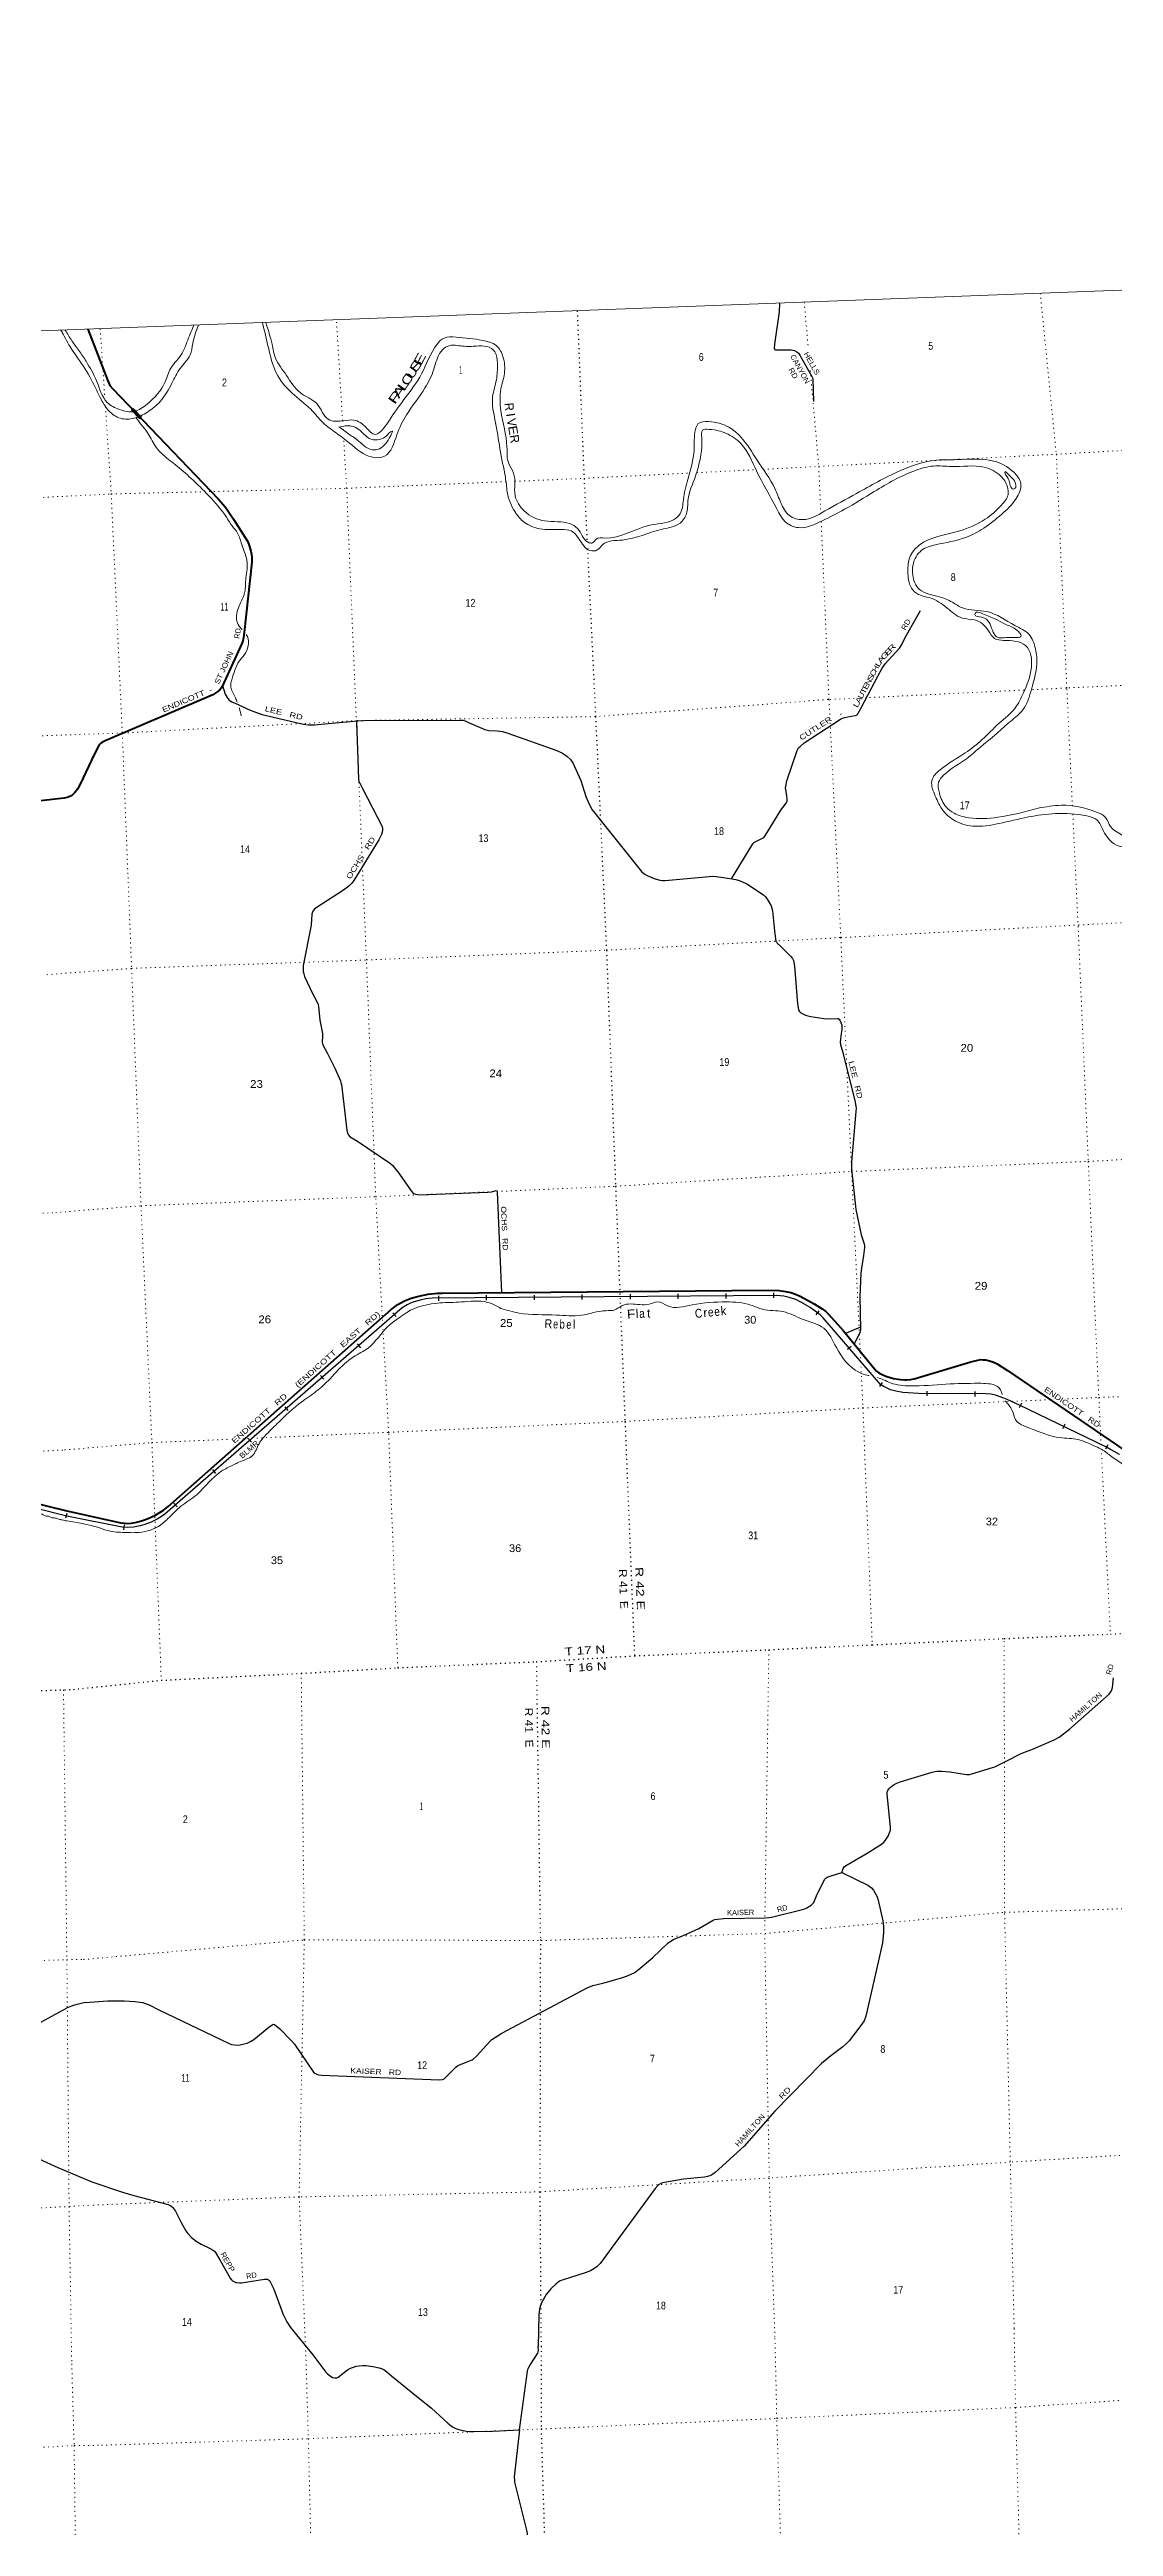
# Model space of a CAD drawing. Header units: feet. Extents: x 751810 to 1010326, y -353855 to -161247.
# Drawn here: x 846344 to 870299, y -217042 to -161247 of the extents above; entities that cross this region are included whole.
import ezdxf
from ezdxf.enums import TextEntityAlignment as Align

# ---------------------------------------------------------------- set-up
doc = ezdxf.new("R2010")
doc.units = ezdxf.units.FT
doc.header["$LTSCALE"] = 70
doc.linetypes.add('DOTTED', pattern=[1.5, 0.3, -1.2])
for name, color, linetype, lineweight in [('26', 7, 'Continuous', 40), ('29', 7, 'Continuous', 25), ('34', 7, 'Continuous', 25), ('39', 7, 'Continuous', 13), ('4', 7, 'Continuous', 13), ('6', 7, 'DOTTED', 25), ('61', 7, 'Continuous', 13), ('7', 7, 'DOTTED', 13)]:
    doc.layers.add(name, color=color, linetype=linetype, lineweight=lineweight)
for name, color, linetype in [('27', 7, 'Continuous'), ('30', 7, 'Continuous'), ('41', 7, 'Continuous')]:
    doc.layers.add(name, color=color, linetype=linetype)

msp = doc.modelspace()

# ---------------------------------------------------------------- hatches: boundary and pattern name
at = {"layer": '61'}
msp.add_hatch(color=256, dxfattribs=at).paths.add_polyline_path([(848201.6, -169368.67), (848226.16, -169345.16), (848400.28, -169526.96), (848375.72, -169550.48)])

# ---------------------------------------------------------------- linework, layer by layer
at = {"layer": '26'}
for points in [[(847202.38, -167547.39), (847655.02, -168710.6), (847703.17, -168811.07), (847765.49, -168888.76), (850137.32, -171365.18), (850300.39, -171550.99), (850349.78, -171620.32), (850483.55, -171826.5), (850797.21, -172323.56), (850828.19, -172394.73), (850845.74, -172441.58), (850875.48, -172545.51), (850889.63, -172614.32), (850898.41, -172693.37), (850900.76, -172796.08), (850728.3, -174376.89), (850712.6, -174492.53), (850692.12, -174571.58), (850671.16, -174627.23), (850230.15, -175596.12), (850207.86, -175632.92), (850175.67, -175668.06), (850111.19, -175722.45), (850017.67, -175782.24), (849865.79, -175852.59), (847597.58, -176815.15), (847517.37, -176855.29), (847491.03, -176875.78), (847463.23, -176911.97), (847353.44, -177108.36), (847036.58, -177797.63), (846971.66, -177907.85), (846916.22, -177982.42), (846863.4, -178033.75), (846834.87, -178057.9), (846799.03, -178074.74), (846739.77, -178098.89), (846673.21, -178112.8), (846139.06, -178173.32)], [(846732.02, -194165.65), (847945.58, -194430.75), (848031.64, -194444.27), (848102.3, -194447.35), (848181.16, -194442.22), (848273.33, -194427.88), (848359.36, -194407.38), (848413.63, -194389.97), (848502.73, -194360.24), (848595.92, -194322.21), (848711.65, -194268.02), (848815.09, -194209.61), (848900.09, -194153.25), (849014.7, -194069.27), (854035.58, -189630.61), (854182.48, -189519.38), (854334.27, -189433.57), (854485.62, -189371.82), (854659.15, -189327.96), (854870.68, -189281.64), (855082.29, -189262.12), (855186.11, -189257.05), (862527.61, -189194.54), (862770.7, -189201.71), (862916.77, -189222.9), (863036.97, -189242.7), (863102.51, -189267.3), (863245.08, -189328.59), (863560.22, -189499.33), (863741.56, -189611.61), (863819.39, -189673.09), (863873.69, -189722.51), (864220.6, -190109.29), (864918.12, -190965.23), (864967.22, -191014.31), (865017.61, -191052.39), (865077.84, -191085.92), (865177.37, -191130.27), (865268.71, -191161.87), (865345.32, -191183.56), (865507.8, -191207.89), (865600.56, -191216.13), (865644.36, -191216.35), (865726.29, -191208.15), (865812.48, -191189.81), (867091.66, -190806.56), (867248.13, -190771.61), (867312.66, -190758.3), (867366.93, -190759.32), (867423.27, -190762.39), (867477.53, -190775.71), (867558.45, -190797.24), (867623.04, -190824.33), (867677.25, -190850.52), (867914.39, -191002.21), (870555.57, -192805.65)], [(843826.69, -193450.96), (846732.02, -194165.65)]]:
    msp.add_lwpolyline(points, dxfattribs=at)
at = {"layer": '29'}
for p, q in [((864600.46, -190025.16), (864268.82, -190168.46)), ((846527.18, -208957.02), (847293.59, -209279.04))]:
    msp.add_line(p, q, dxfattribs=at)
for points in [[(862778.76, -166962.3), (862771.7, -167157.82), (862664.42, -167883.54), (862659.7, -167972.51), (862664.01, -167998.37), (862680.06, -168011.83), (862802.36, -168012.28), (863040.94, -168013.46), (863079.71, -168017.77), (863114.18, -168026.39), (863172.33, -168054.41), (863208.95, -168088.89), (863238.46, -168129.4), (863508.34, -168614.78), (863521.27, -168644.95), (863526.95, -168674.56), (863549, -169177.48)], [(861700.24, -179927.4), (862181.13, -179141.29), (862203.95, -179113.09), (862220.19, -179101.23), (862320.27, -179052.31), (862414.36, -179003.65), (862433.47, -178990.87), (862449.57, -178969.38), (862499.35, -178884.87), (862811.99, -178380.74), (862930.08, -178221.31), (862943.5, -178195.8), (862949.21, -178172.89), (862952.9, -178128.65), (862948.44, -178064.08), (862919.73, -177912.2), (862916.66, -177876.16), (862920.68, -177837.21), (862945.45, -177721.54), (863174.14, -177039.84), (863209.26, -176977.67), (863241.47, -176942.75), (863334.86, -176865.18), (864151.49, -176330.33), (864200.39, -176307.54), (864250.81, -176291.39), (864319.36, -176277.9), (864482.52, -176250.28), (864511.2, -176239.01), (864527.3, -176228.25), (864543.41, -176212.15), (864554.24, -176194.59), (864615.32, -176078.92), (864996.8, -175362), (865093.15, -175182.23), (865159.48, -175082.65), (865481.61, -174728.09), (865534.95, -174652.03), (865610.08, -174491.37), (865956.24, -173882.91)], [(850241.43, -175571.34), (850299.95, -175764.9), (850340.22, -175845.48), (850387.68, -175899.43), (850447.59, -175939.49), (850588.58, -176001.1), (850795.21, -176096.46), (850920.05, -176151.69), (851129.47, -176222.27), (851798.07, -176381.77)], [(851798.07, -176381.77), (852065.32, -176445.52), (852173.67, -176455.22), (852313.26, -176455.22), (852617.89, -176430.32), (853284.55, -176365.55), (853424.61, -176358.52), (855595.05, -176350.54), (855652.66, -176355.82), (855698.29, -176369.25), (855777.83, -176404.66), (856146.59, -176559.96), (856234.66, -176583.32), (856421.5, -176592.91), (856543.88, -176611), (856666.47, -176648.22), (857765.77, -177033.32), (857891.45, -177094.5), (857988.09, -177164.33), (858076.67, -177242.23), (858128.91, -177315.03), (858308.59, -177709.96), (858418.57, -178069.77), (858492.75, -178244.14), (858564.01, -178369.51), (859675.32, -179759.9), (859732.95, -179812.8), (859800.06, -179855.78), (859954.88, -179918.45), (860087.29, -179957.85), (860146.35, -179968.6), (860203.59, -179967.54), (861199.61, -179871.57), (861276.48, -179869.21), (861351.64, -179871.9), (861517.36, -179895.33), (861797.26, -179944.42), (861875.1, -179965.91), (861948.67, -179994.53), (862044.22, -180041.12), (862418.62, -180289.49), (862460.3, -180325.84), (862489.83, -180360.76), (862540.83, -180444.02), (862589.15, -180538.04), (862622.89, -180651.04), (862670.66, -181100.38), (862687.13, -181279.38), (862699.22, -181327.74), (862709.96, -181347.89), (862730.08, -181373.4), (862804.12, -181447.02), (863032.58, -181674.43), (863073.68, -181722.59), (863092.47, -181768.25), (863118.3, -181892.23), (863181.53, -182739.98), (863205.23, -182868.19), (863217.31, -182896.4), (863231.39, -182917.1), (863258.92, -182942.06), (863289.79, -182960.87), (863365.13, -182995.64), (863415.95, -183014.59), (863481.72, -183032.04), (863774.32, -183072.33), (863843.82, -183078.55), (864084.37, -183073.68), (864100.32, -183076.89), (864123.29, -183091.13), (864139.4, -183109.94), (864164.31, -183164.67), (864179.67, -183222.75), (864179.67, -183322.14), (864171.16, -183412.3), (864147.62, -183606.88), (864152.82, -183657.9), (864200.8, -183814.08), (864473.81, -184920.32), (864499.11, -185049.28), (864504.48, -185092.26), (864500.66, -185167.03), (864400.55, -186312.51), (864399.79, -186462.16), (864497.31, -187376.42), (864616.56, -187947.46), (864687.66, -188151.83), (864692.39, -188183.93), (864692.39, -188232.28), (864672.94, -188410.51), (864622.6, -188696.97), (864610.21, -188808.46), (864585.23, -189335.71), (864601.51, -190072.72), (864593.08, -190131.33), (864574.17, -190180.81), (864458.37, -190401.06)], [(853254.66, -176373), (853297.13, -177678.8), (853308.78, -177724.08), (853390.18, -177889.68), (853834.59, -178748.22), (853842.06, -178798.89), (853839.01, -178848.82), (853815.21, -178925.13), (853761.69, -179049.95), (853195.12, -179964.65), (853153.2, -180021.48), (853082.37, -180090.9), (852964.06, -180185.43), (852346.84, -180579.76), (852298.52, -180620.05), (852269, -180657.66), (852250.51, -180726.33), (852233.21, -180971.07), (852056.76, -181880.38), (852051.56, -181971.15), (852056.93, -182014.13), (852067.67, -182067.85), (852085.53, -182125.01), (852269.42, -182525.8), (852357.58, -182677.59), (852389.91, -182760.17), (852403.22, -182803.83), (852429.27, -183109.15), (852489.12, -183413.57), (852491.07, -183467.18), (852483.75, -183606.97), (852486.44, -183636.51), (852493.91, -183668.65), (852598.63, -183863.42), (852765.35, -184192.43), (852891.79, -184479.94), (852905.21, -184522.91), (852913.83, -184562.59), (853039.05, -185589.05), (853052.85, -185653.75), (853066.27, -185683.3), (853090.43, -185715.53), (853136.07, -185755.82), (853276.38, -185838.19), (853994.91, -186323.23), (854072.92, -186387.05), (854105.14, -186427.34), (854184.23, -186528.22), (854483.32, -186951.93), (854523.9, -186999.47), (854542.69, -187015.59), (854580.28, -187031.7), (854625.99, -187040.81), (854676.78, -187045.65), (856214.98, -186987.58), (856292.37, -186977.9), (856323.81, -186968.22), (856403.63, -186948.86), (856418.14, -186953.7), (856420.3, -186987.74), (856523.51, -189245.66)], [(864182.08, -202313.27), (864215.9, -202220), (864245.43, -202177.03), (864300.53, -202134.5), (864754.23, -201875.88), (865076.01, -201671.68), (865136.65, -201621.01), (865166.18, -201586.09), (865224.46, -201491.53), (865265.51, -201398.06), (865278.93, -201355.09), (865277.92, -201293.56), (865200.66, -200537.17), (865205.11, -200495.54), (865217.19, -200465.99), (865240.01, -200428.39), (865268.76, -200399), (865307.12, -200363.92), (865359.46, -200331.69), (865425.23, -200295.43), (865497.53, -200267.59), (866215.79, -200049.65), (866318.99, -200030.45), (866376.87, -200026.82), (866435.91, -200028.16), (866618.29, -200044.97), (866990.26, -200100.69), (867030.52, -200103.37), (867055.74, -200101.55), (867112.4, -200091.29), (867578.22, -199948.64), (867630.49, -199928.78), (867886.65, -199805.52), (868223.85, -199632.87), (868321.73, -199588.99), (868497.68, -199523.58), (868568.69, -199497.66), (868960.62, -199325.75), (869075.4, -199259.29), (869306.05, -199079.42), (870203.63, -198292.53), (870235.71, -198251.33), (870251.81, -198219.1), (870277.21, -198142.01), (870303.87, -197927.13)], [(847143.59, -205242.35), (847653.32, -205200.35), (848023.79, -205200.35), (848262.45, -205217.66), (848439.09, -205242.83), (848584.58, -205292.87), (848804.84, -205401.46), (850385.81, -206165.65), (850442.19, -206184.65), (850511.98, -206195.39), (850589.84, -206198.08), (850639.45, -206190.33), (850729.42, -206171.22), (850791.16, -206152.42), (850866.33, -206120.19), (850945.03, -206073.55), (851281.73, -205798.11), (851354.89, -205738.76), (851381.74, -205728.02), (851405.11, -205732), (851527.72, -205831.2), (851802.4, -206106.88), (851862.25, -206179.28), (852286.17, -206808.39), (852318.6, -206834.68), (852361.55, -206856.17), (852401.81, -206869.6), (852465.56, -206876.78), (855120.06, -206981.09), (855193.59, -206971.67), (855225.8, -206955.55), (855254.32, -206934.63), (855491.56, -206692.32), (855537.01, -206661.67), (855745.71, -206575.52), (855859.32, -206528.47), (855883.48, -206512.35), (855968.38, -206442.37), (856253.93, -206114.81), (856304.85, -206070.19), (856527.17, -205929), (858449.78, -204908.76), (858578.88, -204857.49), (858798.9, -204801.07), (859199.11, -204694.06), (859338.31, -204648.22), (859443.01, -204602.55), (859520.85, -204559.58), (859595.71, -204504.58), (859922.41, -204229.6), (860269.8, -203896.12), (860352.28, -203839.04), (860385.24, -203820.91), (860620.02, -203728.02), (860966.11, -203575.11), (861282.51, -203385.27), (861324.78, -203369.65), (861381.15, -203358.91), (861529.42, -203347.77), (862465.66, -203332.04), (862536.8, -203327.88), (862599.88, -203315.93), (863327.35, -203135.96), (863397.06, -203107.1), (863491.11, -203050), (863531.37, -203012.4), (863554.16, -202987.03), (863627.97, -202796.19), (863797.13, -202464.44), (863829.34, -202429.52), (863849.8, -202415.15), (863944.85, -202388.63), (864182.08, -202313.27)], [(864182.08, -202313.27), (864769.71, -202594.79), (864849.42, -202652.47), (864893.12, -202712.1), (864978.27, -202859.3), (865005.02, -202932.74), (865107.12, -203399.2), (865115.17, -203460.98), (865120.54, -203528.13), (865120.54, -203659.75), (865099.38, -203895.97), (865000.22, -204331.88), (864726.72, -205545.76), (864682.98, -205655.5), (864613.87, -205760.56), (864344.74, -206101.38), (864293.74, -206152.42), (864205.88, -206238.82), (863934.02, -206438.72), (863727.29, -206615.48), (862677.93, -207689.5), (861980.75, -208475.28), (861329.38, -209071.5), (861281.83, -209107.1), (861233.52, -209133.96), (861161.04, -209160.82), (861093.38, -209175.03), (860620.24, -209218.85), (860148.78, -209300.89), (860106.06, -209316.61), (860057.74, -209348.85), (859979.94, -209427.54), (858741.09, -211116.97), (858677.97, -211186.11), (858602.8, -211239.84), (858522.27, -211282.81), (858407.65, -211329.77), (857907.27, -211483.68), (857829.7, -211519.18), (857749.16, -211572.91), (857631.58, -211687.79), (857529.04, -211820.03), (857429.72, -211991.93), (857394.82, -212064.46), (857376.03, -212147.73), (857360.74, -212276.68), (857346.06, -212987.11)], [(847143.59, -205242.35), (846904.37, -205297.29), (846837.86, -205318.09), (846725.5, -205364.19)], [(843336.9, -207274.08), (845400.94, -206088.4), (846725.5, -205364.19)], [(844022.47, -207834.19), (844154.35, -207848.08), (844255.29, -207875.38), (844331.15, -207919.55), (844460.02, -208002.73), (844917.29, -208322.97), (845008.75, -208381.2), (845108.52, -208426.95), (845357.94, -208497.65), (845657.25, -208589.15), (845811.06, -208639.06), (846018.91, -208726.4), (846527.18, -208957.02)], [(847293.59, -209279.04), (847982.88, -209512.86), (848244.55, -209583.53), (849015.31, -209790.15), (849073.12, -209818.88), (849110.7, -209851.12), (849178.23, -209939.92), (849305.64, -210194.12), (849411.36, -210382.95), (849454.31, -210442.05), (849542.86, -210529.97), (849644.9, -210616.64), (849758.05, -210683.4), (849962.69, -210778.86), (850012.67, -210807.36), (850034.14, -210823.47), (850055.62, -210842.28), (850077.03, -210872.39), (850176.29, -211033.14), (850411.31, -211449.33), (850440.72, -211486.68), (850466.34, -211509.77), (850491.84, -211525.88), (850536.13, -211543.34), (850559.66, -211547.75), (850618.01, -211556.77), (850668.3, -211556.89), (851185.77, -211472.74), (851228.71, -211470.82), (851250.19, -211473.51), (851274.35, -211484.25), (851293.39, -211504.1), (851391.88, -211693.11), (851603.5, -212267.98), (851685.06, -212429.75), (851768.5, -212556.75), (852275.4, -213177.16)], [(856924.98, -214864.31), (857102, -213541.23), (857121.79, -213482.89), (857156.15, -213416.22), (857322.76, -213162.02), (857336.3, -213139.09), (857348.79, -213107.83), (857351.92, -213070.34), (857346.06, -212987.11)], [(852275.4, -213177.16), (852568.13, -213564.14), (852604.57, -213603.73), (852660.8, -213651.66), (852714.95, -213684.99), (852759.73, -213697.49), (852808.67, -213693.33), (852843.04, -213680.82), (853051.3, -213514.13), (853123.14, -213474.55), (853186.66, -213451.63), (853248.1, -213432.88), (853317.87, -213422.45), (853400.13, -213418.29), (853469.9, -213418.3), (853626.1, -213439.12), (853766.68, -213468.3), (853833.32, -213489.13), (853867.69, -213505.8), (853939.53, -213555.81), (854042.63, -213647.48), (854484.15, -214005.87), (854942.32, -214380.92), (855308.87, -214714.29), (855383.83, -214772.65), (855431.73, -214803.91), (855492.13, -214833.08), (855558.78, -214855.98), (855721.22, -214893.5), (855800.36, -214901.84), (855900.33, -214905.99), (856325.19, -214897.65), (856924.98, -214864.31)], [(856924.98, -214864.31), (856808.22, -215926.11), (856811.65, -216020.69), (856815.91, -216047.68), (856843.24, -216162.47), (857089.23, -217159.07), (857106.15, -217257.15), (857257.93, -218876.27)]]:
    msp.add_lwpolyline(points, dxfattribs=at)
at = {"layer": '34'}
for p, q in [((854076.89, -189700.47), (854149.43, -189783.98)), ((855099.11, -189319.41), (855099.99, -189430.02)), ((856171.27, -189308.28), (856172.15, -189418.88)), ((857257.04, -189302.25), (857257.92, -189412.86)), ((858329.2, -189291.12), (858330.08, -189401.73)), ((859414.97, -189285.1), (859415.85, -189395.7)), ((860487.13, -189273.96), (860488.01, -189384.57)), ((861572.91, -189267.94), (861573.79, -189378.54)), ((862645.06, -189256.8), (862645.94, -189367.41)), ((863665.48, -189659.24), (863598.95, -189747.61)), ((853269.17, -190405.62), (853341.71, -190489.12)), ((864393.82, -190459.09), (864310.04, -190531.31)), ((852447.77, -191115.73), (852520.31, -191199.23)), ((865091.06, -191273.05), (865028.9, -191364.54)), ((851640.05, -191820.87), (851712.59, -191904.37)), ((866095.32, -191466.29), (866094.8, -191576.89)), ((867181.09, -191474.06), (867180.56, -191584.67)), ((868225.69, -191741.98), (868177.84, -191841.7)), ((869203.48, -192214.09), (869155.62, -192313.81)), ((850818.65, -192530.98), (850891.19, -192614.48)), ((870174.39, -192678.97), (870119, -192774.72)), ((850010.93, -193236.12), (850083.47, -193319.62)), ((849141.16, -193989.79), (849213.7, -194073.29)), ((846732.7, -194225.03), (846705.87, -194332.34)), ((848023, -194479.36), (848012.16, -194589.43))]:
    msp.add_line(p, q, dxfattribs=at)
at = {"layer": '34', "lineweight": 13}
msp.add_line((846720.79, -194277.2), (843810.17, -193549.59), dxfattribs=at)
at = {"layer": '34'}
for points in [[(870438.2, -192897.66), (870128.7, -192718.63), (868180.06, -191783.54), (867903.64, -191658.76), (867831.92, -191623.81), (867642.58, -191557.17), (867546.01, -191533.02), (867435.79, -191529.87), (865908.99, -191522.61), (865557.93, -191499.13), (865401.2, -191467.78), (865282, -191436.16), (865204.5, -191402.25), (865127.01, -191363.48), (865056.73, -191315.74), (863762.69, -189814.57), (863692.52, -189747.93), (863472.65, -189582.43), (863263.25, -189459.64), (863143.92, -189403.46), (862998.91, -189355.1), (862878.11, -189326.09), (862715.8, -189313.45), (854956.47, -189375.15), (854814.93, -189391.44), (854689.24, -189420.46), (854553.84, -189456.74), (854483.81, -189478.48), (854394.45, -189524.39), (854286.35, -189594.29), (848940.7, -194238.18), (848865.24, -194293.93), (848763.97, -194354.44), (848630.86, -194417.39), (848490.51, -194470.66), (848381.58, -194504.57), (848236.34, -194531.21), (848108.03, -194540.9), (847982.11, -194533.63), (846736.09, -194282.16)], [(846736.35, -194282.22), (843809.98, -193550.68)]]:
    msp.add_lwpolyline(points, dxfattribs=at)
at = {"layer": '34', "lineweight": 13}
msp.add_lwpolyline([(870438.79, -192896.73), (870129.21, -192717.66), (868180.52, -191782.54), (867904.11, -191657.76), (867832.34, -191622.79), (867642.9, -191556.12), (867546.16, -191531.92), (867435.81, -191528.77), (865909.03, -191521.51), (865558.08, -191498.04), (865401.45, -191466.71), (865282.36, -191435.12), (865204.97, -191401.25), (865127.57, -191362.53), (865057.47, -191314.91), (863763.49, -189813.81), (863693.23, -189747.09), (863473.26, -189581.51), (863263.76, -189458.67), (863144.33, -189402.44), (862999.21, -189354.04), (862878.28, -189325), (862715.84, -189312.35), (854956.4, -189374.05), (854814.74, -189390.35), (854688.97, -189419.39), (854553.53, -189455.68), (854483.39, -189477.46), (854393.9, -189523.44), (854285.69, -189593.41), (848940.01, -194237.32), (848864.63, -194293.01), (848763.45, -194353.47), (848630.43, -194416.38), (848490.15, -194469.62), (848381.32, -194503.5), (848236.2, -194530.12), (848108.02, -194539.8), (847982.25, -194532.54), (846736.31, -194281.08)], dxfattribs=at)
at = {"layer": '39'}
for points in [[(849694, -167455.08), (849568.78, -167868.52), (849508.02, -168126.15), (849285.64, -168430.08), (849099.9, -168759.2), (848832.33, -169175.07), (848548.28, -169414.22), (848241.63, -169551.31), (847941.57, -169553.34), (847681.26, -169387.21), (847512.88, -169138.08), (847283.17, -168679.21), (846976.77, -168194.22), (846753.59, -167854.01), (846649.59, -167655.58), (846597.66, -167570.4)], [(846698.42, -167565.54), (846846.97, -167809.17), (847002.43, -168022.41), (847166.75, -168269.64), (847402.05, -168712.25), (847642.43, -169197), (847924.58, -169356.51), (848251.75, -169398.04), (848539.74, -169235.28), (848947.22, -168734.82), (849073.44, -168425.72), (849331.01, -168088.63), (849435.76, -167839.48), (849592.36, -167458.07)], [(851137.75, -167399.76), (851270.45, -167957.96), (851448.98, -168528.93), (851806.75, -168988.38), (852224.01, -169347.59), (852503.89, -169654.12), (852797.77, -169881.76), (853099.69, -170111.2), (853620.01, -170431.39), (853885.52, -170408.15), (854163.46, -169927.57), (854382.02, -169472.76), (854796.91, -168869.72), (854996.34, -168449.65), (855158.25, -168048.69), (855317.19, -167925.64), (855645.4, -167928.9), (855959.46, -167926.49), (856189.8, -167936.4), (856370.86, -168054.34), (856427.53, -168316.54), (856404.91, -168687.57), (856320.53, -169068.32), (856378.38, -169614.35), (856486.26, -170239.56), (856606.59, -170882.56), (856630.46, -171034.92), (856648.99, -171213.59), (856822.26, -171655.86), (857034.47, -171897.78), (857382.24, -172041.43), (857866.87, -172058.59), (858085.77, -172090.96), (858266.46, -172273.32), (858511.07, -172530.47), (858676.87, -172519.97), (858795.92, -172402.02), (859243.4, -172295.37), (860113.74, -172058.57), (860540.19, -171912.21), (860686.9, -171700.91), (860719.39, -171404.1), (860887.52, -170854), (861000.83, -170430.2), (861027.81, -169994.63), (861045.47, -169823.03), (861199.02, -169802.8), (861579.46, -169893.23), (861913.48, -170125.83), (862263.13, -170738.5), (862718.92, -171591.91), (862939.02, -171908.1), (863207.85, -172015.62), (863738.22, -171864.46), (864245.8, -171603.19), (864911.92, -171202.78), (865844.22, -170726.75), (866249.52, -170629.53), (866646.16, -170639.21), (867389.05, -170657.02), (867764.19, -170854.29), (867912.32, -171093.91), (867924.96, -171276.77), (867778.76, -171508.19), (867412.67, -171826.05), (866811.27, -172095.88), (865924.98, -172413.64), (865715.62, -172678.97), (865669.69, -172998.29), (865751.3, -173376.59), (865907.08, -173523.39), (866165.04, -173596.98), (866557.1, -173830.03), (866894.86, -174052.46), (867170.06, -174095.39), (867352.4, -174185.11), (867488.34, -174338.48), (867620.79, -174512.08), (867821.95, -174554.99), (868102.63, -174577.63), (868321.12, -174672.42), (868451.52, -175160.13), (868270.16, -175740.78), (868092.42, -176069.68), (867723.25, -176423.86), (867344.39, -176790.38), (866963.84, -177090.51), (866397.24, -177470.14), (866211.31, -177712.69), (866210.52, -177839.54), (866269.1, -178019.16)], [(851212.7, -167397.21), (851353.68, -167885.46), (851432.62, -168199.21), (851680.54, -168587.13), (851984.5, -168975.55), (852360.91, -169223.12), (852619.97, -169576.51), (852970.88, -169607.34), (853192.61, -169593.32), (853473.02, -169762.94), (853676.99, -169916.5), (853865.62, -169780.57), (853994.94, -169593.89), (854323.37, -169132.09), (854720.77, -168549.66), (855070.09, -167885.98), (855226.58, -167744.88), (855498.14, -167723.48), (856096.31, -167800), (856399.28, -167912.65), (856553.71, -168164.17), (856585.34, -168543.81), (856506.24, -168896.23), (856506.53, -169381.4), (856643.24, -170197.09), (856682.77, -170572.49), (856792.24, -170786.97), (856827.03, -171291.35), (857036.04, -171644.07), (857491.83, -171865.35), (858061.6, -171926.52), (858263.41, -172074.1), (858494.69, -172357.78), (858570.72, -172357.75), (858648.76, -172279.15), (858846.14, -172251.69), (859827.37, -171969.63), (860392.25, -171837.68), (860542.94, -171704.78), (860615.02, -171390.8), (860715.36, -170929.1), (860854.85, -170275.09), (860887.01, -169807.16), (860943.83, -169680.82), (861184.59, -169628.04), (861637.97, -169754.76), (861907.65, -169975), (862277.01, -170496.54), (862675.31, -171134.08), (862811.63, -171460.57), (863004.92, -171745.27), (863305.33, -171835.84), (863800.59, -171641.34), (864516.85, -171245.61), (865486.32, -170736.38), (866249.52, -170503.7), (866771.93, -170484.34), (867603.62, -170518.38), (868047.97, -170762.11), (868210.65, -171023.47), (868105.2, -171362.51), (867780.06, -171717.52), (867379.73, -172026.24), (866974.9, -172236.43), (866294.82, -172401.68), (865979.87, -172526.92), (865786.03, -172852.22), (865779.9, -173083.91), (865930.17, -173408.01), (866382.57, -173575.02), (866671.75, -173696.09), (866901.1, -173824.8), (867451.44, -173908.65), (868081.56, -174219.85), (868392.67, -174416.83), (868543.09, -174746.98), (868575.85, -175092.36), (868453.96, -175651.28), (868261.75, -176119.48), (867978.26, -176380.77), (867676.98, -176650.58), (867267.41, -176989.74), (867010.84, -177208.03), (866474.43, -177594.89), (866362.39, -177752.92), (866380.65, -178000.05), (866530.46, -178306.05), (866712.18, -178450.14), (867044.84, -178549.91), (867692.85, -178540.53), (868602, -178334.9)], [(848289.37, -169535.78), (848401.05, -169683.92), (848541.75, -169867.37), (848721.5, -170170.55), (848870.05, -170347.74), (849180.69, -170605.13), (849532.49, -170907.71), (849926.47, -171295.73), (850325.69, -171779.96), (850456.29, -171978.4), (850578.05, -172137.83), (850670.6, -172395.05), (850795.22, -172812.45), (850761.03, -173188.36), (850751.36, -173391.63), (850727.17, -173512.63), (850611.65, -173779.69), (850564.33, -174123.2), (850640.09, -174270.14), (850679.03, -174310.18)], [(852858.48, -169751.28), (853146.04, -169729.46), (853295.78, -169795.89), (853543.22, -170006.66), (853726.08, -170037.98), (853892.66, -169979.15), (854021.71, -169860.92), (854057.29, -169843.86), (854027.65, -169937.27), (853906.43, -170127.75), (853771.17, -170238.09), (853607.68, -170260.6), (853261.76, -170032.35), (853013.29, -169859.86), (852903.13, -169776.25), (852862.84, -169750.95)], [(868104.82, -171110.87), (868085.92, -170996.63), (867984.49, -170862.46), (867849.92, -170763.41), (867858.69, -170793.37), (867942.49, -170942.11), (867973.59, -171064.07), (868043.71, -171146.74), (868104.82, -171110.87)], [(867469.69, -174003.98), (867316.14, -173938.46), (867195.92, -173931.63), (867180.94, -173972.29), (867338.58, -174034.49), (867501.59, -174150.9), (867572.11, -174328.17), (867663.81, -174472.67), (867928.39, -174491.73), (868221.49, -174451.63), (868126.2, -174323.34), (867878.91, -174197.12), (867684.21, -174093.64), (867469.69, -174003.98)], [(850774.48, -174422.29), (850797.24, -174471.26), (850735.51, -174877.57), (850613.22, -175025.81), (850518.19, -175223.64), (850445.67, -175441), (850425.91, -175608.63), (850530.04, -175849.42), (850570.72, -175948.15)], [(850614.87, -176070.07), (850620.19, -176090.59), (850660.46, -176258.62)], [(866269.1, -178019.16), (866441.76, -178358.77), (866695.96, -178599.55), (867129.66, -178738.88), (867718.47, -178682.78), (868382.96, -178534.06), (868993.25, -178457.25), (869696.88, -178510.8), (869927.26, -178601.24), (870069.28, -178836.99), (870426.41, -179191.77), (870702.06, -179252.81), (870959.64, -179469.34), (871166.56, -179818.1), (871349.6, -180014.49), (871875.24, -180386.89), (872494.48, -180821.19), (872713.06, -180998.51), (872837.44, -181248.83), (873132.04, -181504.63), (873619.35, -181706.94), (874064.49, -181745.3), (874550.52, -181659.76), (875096.16, -181558.51), (875365.57, -181531.14), (875626.94, -181501.96), (875771.23, -181669.21), (875819.36, -182068.53), (875942.83, -182282.64), (876086.34, -182892.8), (876235.2, -183714.2), (876412.37, -184152.34), (876687.16, -184179.17), (876823.8, -184044.64), (876947.2, -183703.11), (877035.04, -183418.31), (877303.5, -182968.22), (877368.26, -182948.92), (877508.13, -182862.62), (877688.29, -182865.71)], [(868602, -178334.9), (869124.57, -178270.52), (869918.72, -178422.29), (870117.87, -178543.77), (870233.19, -178752.05), (870508.26, -178947.99), (870848.79, -179200.54), (871228.74, -179508.41), (871556.53, -179890.15), (872109.22, -180382.61), (872743.68, -180864.82), (873092.55, -181209.76), (873206.29, -181355.68), (873298.82, -181453.85), (873919.69, -181557.94), (874585.14, -181525.95), (875216.3, -181404.3), (875675.86, -181379.86), (875813.96, -181460.7), (875942.6, -181720.97), (876129.26, -182454.78), (876326.37, -183284.96), (876429.13, -183866.02), (876535.33, -184030.25), (876706.62, -183920.96), (876923.79, -183478.81), (877003.61, -183215.05), (877150.95, -182900.41), (877440.69, -182649.02), (877674.38, -182547.3)], [(846739.62, -194391.52), (847420.83, -194533.75), (847807.81, -194640.23), (847989.62, -194648.63), (848359.82, -194650.75), (848847.65, -194478.59), (849058.89, -194287.7), (849303.26, -194061.69), (849656.79, -193800.53), (850005.86, -193442.86), (850144.86, -193322.36), (850247.05, -193249.15), (850503.91, -193121.45), (850602.61, -193068.47), (850912.95, -192919.2), (851060.22, -192651.51), (851264.05, -192404.45), (851541.18, -192129.25), (852095.34, -191653.32), (852432.2, -191407.26), (853187.51, -190695.88), (853515.73, -190497.38), (853970.43, -190003.73), (854212.29, -189819.81), (854386.43, -189693.98), (855131.36, -189481.03), (855611.12, -189459.03), (856207.56, -189467.15), (856381.34, -189534.95), (856507.61, -189604.2)], [(856507.6, -189604.2), (856915.53, -189707.58), (857757.07, -189755.41), (858313.37, -189758.57), (858872.96, -189654.95), (859058.65, -189639.89), (859240.2, -189540.38), (859633.78, -189517.72), (859847.61, -189507.94), (860036.38, -189456.57), (860254.72, -189545.31), (860816.45, -189526.18), (861583, -189457.25), (862137.03, -189528.92), (862397.5, -189622.57), (862859.05, -189676.6), (863293.46, -189844.09), (863778.93, -190052.48), (864059.91, -190481.79), (864564.29, -191041.98), (864774.22, -191114.85), (864796.84, -191118.64)], [(864986.25, -191158.88), (865125.06, -191213.67), (865279.85, -191281.42), (865724.87, -191349.18), (866527.85, -191310.46), (867263.11, -191291.1), (867485.62, -191300.78), (867736.78, -191407.62), (867793.61, -191546.81)], [(867855.9, -191686.89), (868019.5, -191905.33), (868092.63, -192106.69), (868405.64, -192299.59), (869096.42, -192515.56), (869502.75, -192559.12), (869894.56, -192713.99), (870063.86, -192796.27), (870283.13, -192961.77), (870564.15, -193155.53), (870818.47, -193454.47), (870978.1, -193648.06), (871326.75, -194193.96), (871492.2, -194801.52), (871597.38, -194925.52), (871634.93, -195143.95), (871718.71, -195216.44)], [(840593.07, -195188.3), (840715.37, -194992.34), (840752.45, -194850.62), (840754.37, -194846.56), (840828.31, -194736.21), (840982.16, -194603.94), (841082.3, -194497.02), (841173.51, -194440.63), (841298.87, -194383.46), (841376.41, -194345.48), (841463.27, -194365.66), (841441.93, -194400.36), (841466.43, -194417.92), (841564.89, -194508.27), (841629.43, -194518.89), (841741.21, -194484.17), (841849.95, -194493.79), (841949.75, -194553.92), (842063.79, -194621.79), (842160.56, -194635.71), (842240.69, -194623.84), (842290.33, -194596.55), (842458.31, -194558.55), (842514.25, -194543.2), (842572.5, -194541.88), (842590.27, -194527.39), (842667.5, -194475.34), (842713.26, -194454.18), (842785.44, -194446.51), (842803.21, -194432.02), (842924.14, -194447.41), (843032.24, -194519.43), (843110.71, -194523.7), (843243.02, -194508.64), (843293.86, -194535.67), (843358.23, -194538.24), (843434.66, -194449.98), (843509.67, -194387.91), (843694.47, -194383.74), (843880.18, -194329.23), (843862.72, -194357.8), (843852.85, -194366.07), (843936.64, -194338.02), (844028.07, -194291.68), (844112.17, -194277.71), (844162.88, -194298.7), (844307.97, -194224.99), (844346.2, -194135.57), (844431.82, -194099.43), (844471.24, -194064.33), (844533.97, -193992.47), (844553.53, -193967.88), (844626.13, -193887.75), (844765.15, -193897.43), (844865.44, -193939.99), (844971.8, -193967.35), (845056.9, -193991.67), (845141.99, -194012.95), (845211.89, -194025.11), (845281.79, -194025.11), (845427.67, -194073.75), (845582.66, -194110.23), (845716.38, -194137.59), (845847.06, -194171.03), (845959.51, -194189.28), (846002.05, -194219.68), (846068.91, -194231.84), (846102.34, -194234.88), (846178.32, -194240.96), (846226.94, -194271.36), (846272.53, -194280.48), (846318.12, -194286.56), (846384.98, -194316.96), (846470.07, -194326.08), (846552.13, -194350.4), (846628.1, -194368.64), (846739.62, -194391.52)]]:
    msp.add_spline(points, degree=3, dxfattribs=at)
at = {"layer": '4'}
msp.add_lwpolyline([(751809.62, -170897.82), (783122.91, -169842.15), (814434.73, -168743.41), (845745, -167601.59), (877053.68, -166416.71), (908360.69, -165188.77), (939665.99, -163917.76), (970969.51, -162603.69), (1002271.19, -161246.56), (1010326.19, -344125.92), (978772.94, -345493.95), (947217.84, -346818.58), (915660.96, -348099.8), (884102.33, -349337.62), (852542.04, -350532.02), (820980.12, -351683.01), (789416.81, -352794.88), (757851.71, -353854.74)], close=True, dxfattribs=at)
msp.add_lwpolyline([(751809.62, -170897.82), (783122.91, -169842.15), (814434.73, -168743.41), (845745, -167601.59), (877053.68, -166416.71), (908360.69, -165188.77), (939665.99, -163917.76), (970969.51, -162603.69), (1002271.19, -161246.56), (1010326.19, -344125.92), (978772.94, -345493.95), (947217.84, -346818.58), (915660.96, -348099.8), (884102.33, -349337.62), (852542.04, -350532.02), (820980.12, -351683.01), (789416.81, -352794.88), (757851.71, -353854.74)], close=True, dxfattribs=at)
at = {"layer": '6'}
for points in [[(858225.43, -167134.43), (858377.91, -170907.4), (858445.6, -172304.26)], [(858454.27, -172483.37), (858637.93, -176273.59), (858883.3, -181535.5), (859088.07, -186852.85), (859300.37, -192151.88), (859514.16, -197430.74)], [(846881.4, -198185.96), (848859.97, -197980.97), (852011.21, -197823.75), (854184.89, -197698.87), (857304.65, -197562.63), (859514.16, -197430.74), (862539.84, -197293), (864867.94, -197182.08), (867839.53, -197041.77), (870229.86, -196939.24), (873056.01, -196822.98), (875561.79, -196697.21), (878220.45, -196695.76)], [(857304.65, -197562.63), (857395.26, -203823.21), (857383.16, -209504.74), (857410.68, -212984.69)], [(815534.61, -199484.59), (816798.8, -199434.37), (820068, -199314.31), (825340.64, -199090.67), (827502.63, -198977.48), (830653.67, -198876.18), (832838.46, -198794.68), (835977.8, -198709.75), (838145.2, -198568.26), (841291.25, -198422.8), (843533.76, -198315.84), (846881.4, -198185.96)], [(857410.68, -212984.69), (857413.01, -214845.62), (857574.5, -220226.87), (857722.66, -225632.66), (857884.62, -231029.98), (857920.86, -236453.22), (858009.26, -241806.48), (858053.3, -247221.43), (858112.79, -252615.8), (858186.08, -258001.71), (858212.22, -258758.53)]]:
    msp.add_lwpolyline(points, dxfattribs=at)
at = {"layer": '61'}
for p, q in [((848190.29, -169368.43), (848375.48, -169561.79)), ((848375.48, -169561.79), (848411.59, -169527.2))]:
    msp.add_line(p, q, dxfattribs=at)
msp.add_lwpolyline([(848190.29, -169368.43), (848226.4, -169333.85), (848411.59, -169527.2)], dxfattribs=at)
msp.add_lwpolyline([(848201.6, -169368.67), (848226.16, -169345.16), (848400.28, -169526.96), (848375.72, -169550.48)], close=True, dxfattribs=at)
at = {"layer": '7'}
for p, q in [((852940.76, -169606.07), (852802.76, -167338.24)), ((863337.11, -166941.11), (863428.4, -167976.37)), ((847484.79, -167536.87), (847587.78, -169082.97)), ((852953.73, -169819.26), (852949.43, -169748.6)), ((860916.43, -170778.22), (862244.35, -170710.64)), ((868289.41, -175674.27), (864714.95, -175848.3))]:
    msp.add_line(p, q, dxfattribs=at)
for points in [[(868651.43, -166738.92), (869012.3, -170365.75), (869250.14, -175645.97), (869374.82, -178276.33)], [(863472.56, -168477.22), (863663.14, -170638.44), (863709.18, -171684.51)], [(847601.32, -169286.3), (847732.67, -171258.09), (847981.15, -176642.71), (848191.51, -181943.81), (848403.03, -187291.17), (848648.29, -192627.57), (848859.97, -197980.97)], [(854184.89, -197698.87), (853978.48, -192395.65), (853687.95, -187088.66), (853478.78, -181755.32), (853252.75, -176388.21), (853033.47, -171129.63), (852965.94, -170019.94)], [(862411.17, -170702.15), (863663.14, -170638.44), (869010.25, -170363.79), (874412.43, -170051.43), (877188.72, -169921.16)], [(845884.27, -171349.83), (847732.67, -171258.09), (853033.47, -171129.63), (856618.87, -170980.54)], [(856819.66, -170972.19), (858377.91, -170907.4), (860742.13, -170787.09)], [(863717.71, -171878.36), (863894.21, -175888.65), (864160.13, -181250.66), (864402.93, -186512.06), (864658.71, -191846.73), (864867.94, -197182.08)], [(872673.28, -175469.73), (869233.68, -175628.3), (868458.9, -175666.02)], [(864463.31, -175860.55), (863876.22, -175889.13), (858637.93, -176273.59), (853264.13, -176363.75), (847981.15, -176642.71), (846083.35, -176707.61)], [(869383.99, -178469.71), (869503.75, -180996.24), (869732, -186292.82), (869968.81, -191611.33), (870229.86, -196939.24)], [(846283.24, -182087.43), (848191.51, -181943.81), (853478.78, -181755.32), (858883.3, -181535.5), (864160.13, -181250.66), (869511.04, -180967.86), (872475.87, -180808.11)], [(846482.28, -187444.26), (848403.03, -187291.17), (853687.95, -187088.66), (859088.07, -186852.85), (864402.93, -186519.32), (869732, -186292.82), (875112.85, -186007.2), (877807.38, -185976.16)], [(817744.33, -188723.64), (821712.93, -188576.51), (827027.08, -188321.75), (832372.71, -188036.08), (837728.39, -187933.34), (843150.13, -187635.9), (846482.28, -187444.26)], [(869268.08, -191642.39), (869968.81, -191611.33), (875350.98, -191378.01), (878014.03, -191338.84)], [(850693.19, -192538.6), (853978.48, -192395.65), (859300.37, -192151.88), (864658.71, -191846.73), (868960.41, -191656.03)], [(832586.88, -193477.19), (837954.44, -193184.99), (843367.86, -192966.23), (846680.95, -192791.29)], [(846680.95, -192791.29), (848648.29, -192627.57), (850377.09, -192552.35)], [(862539.84, -197293), (862445.82, -203689.4), (862549.26, -209192.68), (862676.82, -212786.1)], [(868063.19, -212581.72), (867975.85, -208817.24), (867847.72, -203207.93), (867839.53, -197041.77)], [(852011.21, -197823.75), (852079.35, -203829.26), (851963.94, -209618.26), (852114.5, -213183.17)], [(846658.25, -198195.02), (846733.7, -204275.22), (846783.63, -209834.74), (846843.5, -213379.79)], [(847107.5, -204270.99), (852079.35, -203829.26), (857415.76, -203842.79), (862453.72, -203685.16), (867847.72, -203207.93), (873045.78, -203052.05), (878454.51, -202770.04)], [(815751.33, -205541.41), (820100.79, -205373.33), (825373.77, -205165.78), (830734.42, -205014.62), (836089.87, -204718.68), (841391.71, -204452.12), (846733.7, -204275.22), (847107.5, -204270.99)], [(878665.82, -208253.93), (873276.11, -208509.63), (867976.26, -208833.34), (862549.26, -209192.68), (857383.16, -209504.74), (851963.94, -209618.26), (847313.05, -209802.87)], [(815944.52, -210941.11), (820039.55, -210812.6), (825395.75, -210550.85), (830722.12, -210394.42), (835918.89, -210285.2), (841222.89, -210117.2), (846783.63, -209834.74), (847313.05, -209802.87)], [(863602.7, -258555.46), (863590.43, -257793.15), (863479.38, -252420.45), (863418.83, -246989.89), (863361.88, -241545.15), (863277.38, -236119.34), (863208.74, -230755.42), (863095.62, -225449.18), (862886.76, -220027.1), (862718.19, -214609.85), (862676.82, -212786.1)], [(868063.19, -212581.72), (868095.29, -214361.87), (868242.38, -219799.88), (868444.4, -225194), (868622.06, -230578.78), (868715.41, -235964.09), (868787, -241360.1), (868874.63, -246755.64), (868925.73, -252275), (869023.45, -257672.25), (869045.23, -258349.13)], [(846843.49, -213379.49), (846896.6, -215220.21), (846967.2, -220595.45), (847060.27, -226028.13), (847156.55, -231392.22), (847165.89, -236842.53), (847180.59, -242276.5), (847173.21, -243838.8)], [(852114.5, -213183.17), (852171.6, -215065.39), (852296.69, -220437.67), (852419.9, -225814.03), (852531.3, -231198.79), (852558.4, -236652.48), (852677.36, -242020.92), (852594.73, -247361.21), (852604.97, -248397.15)], [(847514.08, -215213.3), (852171.6, -215065.39), (857413.01, -214845.62), (862718.19, -214609.85), (868095.29, -214361.87), (873499.12, -213998.4), (878876.33, -213716.82)], [(822577, -216114.67), (825480.53, -215992.49), (830807.54, -215790.49), (836071.27, -215663.64), (841382.6, -215520.69), (846896.6, -215220.21), (847514.08, -215213.3)]]:
    msp.add_lwpolyline(points, dxfattribs=at)

# ---------------------------------------------------------------- texts
at = {"layer": '27'}
for s, rotation, width, p in [('RD', 81.274, 0.9, (850616.8, -174525.26)), ('ST JOHN', 65.526, 1.15, (850160.11, -175554.53)), ('ENDICOTT  -', 22.995, 1.25, (848910.22, -176182.06)), ('ENDICOTT   RD     (ENDICOTT   EAST   RD)', 41.478, 1.35, (850507.49, -192655.75))]:
    msp.add_text(s, height=120, rotation=rotation, dxfattribs=dict(at, width=width)).set_placement(p)
at = {"layer": '27', "width": 1.25}
msp.add_text('ENDICOTT   RD', height=120, rotation=325.674, dxfattribs=at).set_placement((869337.25, -191877.32), align=Align.CENTER)
at = {"layer": '30'}
for s, rotation, width, p in [('RD', 299.075, 1.1, (863038.68, -168566.78)), ('CANYON', 299.075, 1.05, (863191.22, -168471.52)), ('HELLS', 299.075, 1.1, (863454.88, -168344.66)), ('RD', 60.364, 1.1, (865678.63, -174229.31)), ('H', 60.81, 1.15, (864994.36, -175219.84)), ('L', 59.81, 1.55, (865055.82, -175110.26)), ('A', 56.333, 1.5, (865115.25, -175024.11)), ('G', 49.744, 1.4, (865190.39, -174939.24)), ('E', 47.744, 1.7, (865276.4, -174848.23)), ('R', 47.744, 1.6, (865349.83, -174764.73)), ('U', 61.982, 1.2, (864672.2, -175823)), ('T', 61.982, 1.45, (864727.5, -175719.09)), ('E', 61.982, 1.3, (864781.89, -175616.86)), ('N', 61.982, 1.2, (864833.19, -175520.47)), ('S', 61.982, 1.3, (864886.7, -175419.9)), ('C', 61.982, 1.2, (864940.65, -175318.52)), ('LEE   RD', 346.582, 1.3, (851605.81, -176250.12)), ('CUTLER  ', 33.223, 1.3, (863672.25, -176555.78)), ('-', 14.133, 1.1, (864175.24, -176262.73)), ('L', 62.164, 1.45, (864563.57, -176027)), ('A', 61.982, 1.35, (864617.37, -175926.05)), ('OCHS   RD', 58.226, 1.3, (853402.23, -179488)), ('LEE   RD', 283.863, 1.3, (864434.39, -184468.46)), ('OCHS   RD', 272.617, 1.2, (856527.7, -187804.31)), ('HAMILTON', 41.24, 1.1, (869713.99, -198628.7)), ('RD', 13.896, 0.95, (862856.37, -203180.37)), ('KAISER   RD', 357.75, 1.2, (853685.79, -206854.67)), ('RD', 45.665, 1.3, (862944.08, -207316.99)), ('HAMILTON', 48.419, 1.1, (862159.45, -208157.04)), ('REPP', 299.453, 1.1, (850302.1, -211113.57)), ('RD', 9.236, 0.9, (850898.98, -211448.45))]:
    msp.add_text(s, height=120, rotation=rotation, dxfattribs=dict(at, width=width)).set_placement(p, align=Align.CENTER)
for s, rotation, p in [('RD', 73.52, (870275.47, -197752.28)), ('KAISER', 0.963, (861905.89, -203271.43))]:
    msp.add_text(s, height=120, rotation=rotation, dxfattribs=at).set_placement(p, align=Align.CENTER)
at = {"layer": '34', "width": 1.15}
msp.add_text('BLMR', height=120, rotation=40.982, dxfattribs=at).set_placement((850875.3, -192827.83), align=Align.CENTER)
at = {"layer": '41'}
for s, rotation, width, p in [('U', 56.031, 1.45, (854578.21, -168583.37)), ('S', 56.031, 1.65, (854673.69, -168427.23)), ('E', 62.051, 1.6, (854763.72, -168270.28)), ('P', 54.597, 1.75, (854200.88, -169131.82)), ('A', 55.356, 1.6, (854292.6, -169006.07)), ('L', 55.356, 1.7, (854390, -168859.74)), ('O', 55.356, 1.35, (854482.58, -168725.51)), ('R', 275.605, 0.95, (856596.76, -169305.01)), ('I', 278.57, 1.1, (856625.91, -169491.97)), ('E', 280.095, 1.2, (856684.69, -169842.92)), ('F', 3.581, 1.15, (859444.49, -189828.18)), ('a', 2.619, 0.85, (859688.63, -189815.52)), ('C', 5.513, 0.85, (860966.26, -189813.12)), ('e', 5.644, 0.85, (861241.21, -189785.6)), ('e', 5.644, 0.85, (861382.54, -189772.59)), ('k', 3.881, 0.95, (861524.62, -189758.37)), ('R', 357.959, 0.9, (857572.5, -190049.02)), ('e', 357.959, 0.75, (857735.4, -190054.83)), ('b', 358.409, 0.8, (857884.37, -190058.79)), ('e', 358.409, 0.75, (858033.36, -190062.66))]:
    msp.add_text(s, height=200, rotation=rotation, dxfattribs=dict(at, width=width)).set_placement(p, align=Align.CENTER)
for s, rotation, p in [('V', 280.095, (856652.94, -169664.63)), ('R', 279.562, (856717.28, -170034.62)), ('l', 3.009, (859578.11, -189821.06)), ('t', 2.618, (859837.87, -189809.8)), ('r', 5.513, (861116.73, -189798.59)), ('l', 359.905, (858156.85, -190063.3))]:
    msp.add_text(s, height=200, rotation=rotation, dxfattribs=at).set_placement(p, align=Align.CENTER)
at = {"layer": '6'}
for s, rotation, width, p in [('R 41  E', 272.319, 1.15, (859179.5, -195926.09)), ('R 42 E', 272.319, 1.35, (859552.91, -195916.39)), ('T 17 N', 3.416, 1.3, (858403.29, -197394.34)), ('T 16 N', 3.416, 1.3, (858434.56, -197770.68)), ('R 41  E', 270.829, 1.15, (857053.16, -199047.74)), ('R 42 E', 270.829, 1.35, (857424.83, -199038.31))]:
    msp.add_text(s, height=175, rotation=rotation, dxfattribs=dict(at, width=width)).set_placement(p, align=Align.CENTER)
at = {"layer": '7'}
for s, width, p in [('5', 0.85, (866184.46, -168009.27)), ('1', 0.4, (855602.69, -168549.96)), ('6', 0.85, (861017.42, -168259.4)), ('2', 0.85, (850281.83, -168833.97)), ('7', 0.85, (861343.15, -173568.27)), ('8', 0.85, (866690.78, -173219.18)), ('11', 0.65, (850280.58, -173884.25)), ('12', 0.85, (855821.7, -173797.15)), ('17', 0.85, (866950.16, -178358.78)), ('13', 0.85, (856114.1, -179099.38)), ('18', 0.85, (861418.13, -178940.64)), ('14', 0.85, (850744.33, -179348.47)), ('19', 0.85, (861538.98, -184141.59)), ('20', 1.1, (866998.9, -183821.6)), ('23', 1.1, (851004.45, -184636.46)), ('24', 1.1, (856389.93, -184397.58)), ('29', 1.1, (867319.34, -189182.28)), ('26', 1.1, (851188.92, -189938.08)), ('25', 1.1, (856628.46, -190020.32)), ('30', 1.05, (862121.11, -189946.62)), ('31', 0.85, (862187.2, -194804.12)), ('32', 1.05, (867562.66, -194491.63)), ('35', 1.05, (851464.27, -195364.11)), ('36', 1.05, (856827.47, -195093.06)), ('5', 0.85, (865176.01, -200197.46)), ('1', 0.4, (854719.88, -200905.43)), ('6', 0.85, (859932.16, -200678.7)), ('2', 0.85, (849400.01, -201198.37)), ('7', 0.85, (859917.88, -206589.79)), ('8', 0.85, (865106.42, -206373.76)), ('11', 0.65, (849405.86, -207025.68)), ('12', 0.85, (854733.65, -206739.27)), ('18', 0.85, (860109.98, -212152.51)), ('17', 0.85, (865453.94, -211798)), ('14', 0.85, (849436.48, -212523.02)), ('13', 0.85, (854750.93, -212300.64))]:
    msp.add_text(s, height=175, dxfattribs=dict(at, width=width)).set_placement(p, align=Align.CENTER)

doc.saveas('drawing.dxf')
